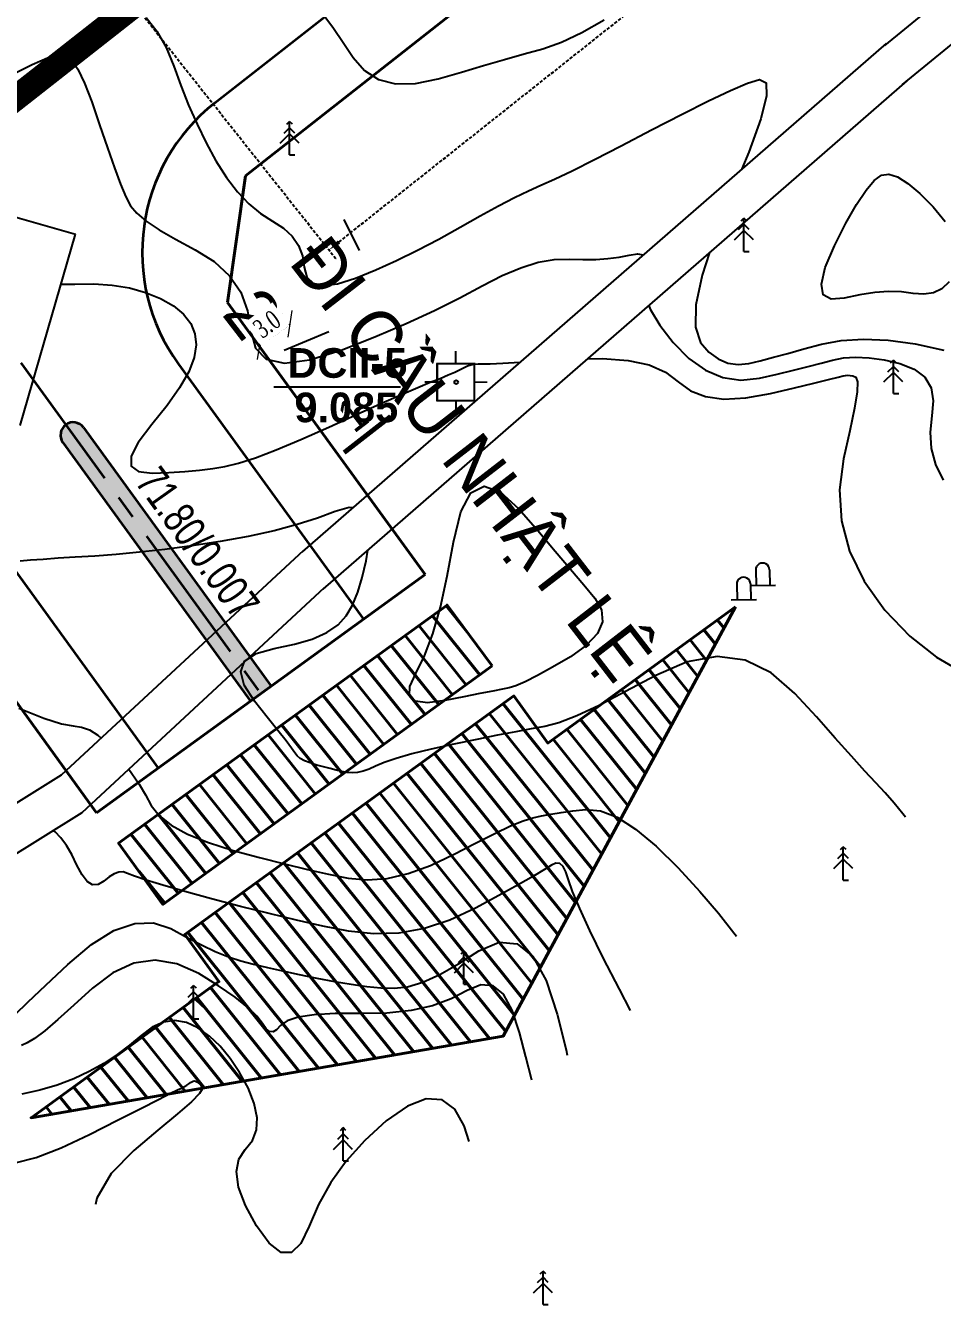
# Model space of a CAD drawing. Extents: x 22709 to 568895, y -41029 to 1932533.
# Drawn here: x 560902.1 to 560974.4, y 1930442.9 to 1930543.8 of the extents above; entities that cross this region are included whole.
import ezdxf

# ---------------------------------------------------------------- set-up
doc = ezdxf.new("R2010")
doc.units = ezdxf.units.MI
doc.header["$MEASUREMENT"] = 0
doc.header["$PDMODE"] = 1
for name, pattern in [('BORDER2', [0.875, 0.25, -0.125, 0.25, -0.125, 0, -0.125]), ('CENTER2', [1.125, 0.75, -0.125, 0.125, -0.125]), ('CONTINOUS', [0]), ('DASHED2', [0.375, 0.25, -0.125])]:
    doc.linetypes.add(name, pattern=pattern)
doc.layers.get('0').update_dxf_attribs({"color": 8, "linetype": 'CONTINUOUS'})
doc.layers.get('DEFPOINTS').update_dxf_attribs({"color": 8, "linetype": 'CONTINUOUS'})
for name, color, linetype, lineweight in [('1-chieu dai', 8, 'CONTINUOUS', 40), ('10-TIM', 8, 'CENTER2', 35), ('170170170-MUI TEN', 8, 'CONTINOUS', 20), ('4-LE TRONG', 8, 'CONTINUOUS', 40), ('7-LE NGOAI', 8, 'CONTINUOUS', 35), ('7-TEXT', 8, 'CONTINUOUS', 0), ('84- CX DAI PHAN CACH', 8, 'CONTINUOUS', 50), ('D-S-DÂY ĐIỆN 1.5', 200, 'DASHED2', 40)]:
    doc.layers.add(name, color=color, linetype=linetype, lineweight=lineweight)
for name, color, linetype in [('1-chieurong', 8, 'CONTINUOUS'), ('1-RANH GIOI QH DX', 8, 'BORDER2'), ('DCII', 8, 'CONTINUOUS'), ('DM CON', 8, 'CONTINUOUS'), ('lang mo', 8, 'CONTINUOUS'), ('LE DUONG', 8, 'CONTINUOUS'), ('LE DUONG.QH', 8, 'CONTINUOUS'), ('MATCAT', 8, 'CONTINUOUS'), ('PHI LAO', 8, 'CONTINUOUS'), ('tttt', 8, 'CONTINUOUS')]:
    doc.layers.add(name, color=color, linetype=linetype)
doc.styles.add('Do doc', font='VHARIALN.TTF', dxfattribs={"width": 0.9, "oblique": 0.6})
doc.styles.add('HELV', font='VHHELS.TTF')
doc.styles.add('K1', font='VHARIALN.TTF', dxfattribs={"height": 250})
doc.styles.add('L1', font='vntimeh.shx', dxfattribs={"width": 0.7})
doc.styles.add('nha', font='VHARIALB.TTF', dxfattribs={"height": 1})
doc.styles.add('Style-STANDARD', font='vntimeh.shx', dxfattribs={"width": 0.7})
doc.dimstyles.new('chieu rong', dxfattribs={"dimtxt": 1.5, "dimasz": 1.5, "dimexe": 1, "dimexo": 1, "dimgap": 0.3, "dimtad": 1, "dimdec": 1, "dimzin": 0, "dimdsep": 46, "dimtxsty": 'L1', "dimblk": 'OBLIQUE', "dimcen": 1, "dimclrd": 37, "dimclre": 37, "dimclrt": 7, "dimadec": 0, "dimazin": 0, "dimtfac": 1, "dimtdec": 1, "dimtofl": 0, "dimtmove": 2, "dimatfit": 3, "dimldrblk": 'ARCHTICK', "dimfxl": 1, "dimtfill": 1, "dimtolj": 1, "dimtzin": 0, "dimlwd": 5, "dimlwe": 5, "dimarcsym": 0})
doc.dimstyles.new('QH 1-500 ABOVE', dxfattribs={"dimscale": 0, "dimtxt": 1.5, "dimasz": 1, "dimexe": 1, "dimexo": 0.5, "dimgap": 0.4, "dimtad": 1, "dimzin": 1, "dimtxsty": 'Style-STANDARD', "dimcen": 1, "dimdle": 0.5, "dimclrd": 148, "dimclre": 148, "dimclrt": 256, "dimaunit": 1, "dimadec": 1, "dimazin": 0, "dimtfac": 1, "dimtix": 1, "dimtofl": 0, "dimtmove": 0, "dimatfit": 3, "dimfxl": 1, "dimtfill": 1, "dimtolj": 1, "dimtzin": 0, "dimarcsym": 0})
pattern_1 = [(45, (0, 0), (-0.44194173824, 0.44194173824), [])]

# ---------------------------------------------------------------- blocks, each defined once
blk = doc.blocks.new('ELLIPSE')
at = {"color": 0, "linetype": 'ByBlock'}
blk.add_circle((0, 0), 1, dxfattribs=at)
blk = doc.blocks.new('DCII')
at = {"layer": 'DCII', "linetype": 'Continuous'}
for p, q in [((563371.997, 1962106.401), (563371.997, 1962107.064)), ((563371.022, 1962104.451), (563371.022, 1962106.401)), ((563371.022, 1962105.426), (563370.359, 1962105.426)), ((563371.997, 1962104.451), (563371.997, 1962103.768))]:
    blk.add_line(p, q, dxfattribs=at)
at = {"layer": 'DCII', "linetype": 'Continuous', "const_width": 0.1}
for points in [[(563371.997, 1962107.064), (563371.997, 1962106.401)], [(563370.359, 1962105.426), (563371.022, 1962105.426)], [(563373.655, 1962105.426), (563372.972, 1962105.426)], [(563371.997, 1962103.768), (563371.997, 1962104.451)]]:
    blk.add_lwpolyline(points, dxfattribs=at)
blk.add_lwpolyline([(563371.022, 1962106.401), (563372.972, 1962106.401), (563372.972, 1962104.451), (563371.022, 1962104.451)], close=True, dxfattribs=at)
at = {"layer": 'DCII', "linetype": 'Continuous', "xscale": 0.0975019498728216, "yscale": 0.0975019498728216, "zscale": 1.95, "rotation": 359.99999986318}
blk.add_blockref('ELLIPSE', (563372.017, 1962105.426), dxfattribs=at)
blk = doc.blocks.new('PL')
at = {"layer": 'PHI LAO', "color": 250, "linetype": 'Continuous'}
blk.add_line((569625.73, 1929989.67), (569626.15, 1929989.67), dxfattribs=at)
for points in [[(569625.51, 1929992.08), (569625.73, 1929992.3)], [(569625.95, 1929992.08), (569625.73, 1929992.3)], [(569625.73, 1929989.67), (569625.73, 1929992.3)], [(569624.98, 1929990.58), (569625.73, 1929991.33)], [(569625.3, 1929991.39), (569625.73, 1929991.81)], [(569626.15, 1929991.39), (569625.73, 1929991.81)], [(569626.48, 1929990.58), (569625.73, 1929991.33)]]:
    blk.add_lwpolyline(points, dxfattribs=at)
blk = doc.blocks.new('MUI TEN')
at = {"layer": '170170170-MUI TEN', "lineweight": 40}
h = blk.add_hatch(dxfattribs=at)
h.set_pattern_fill('ANSI31', color=256, scale=5, style=0)
h.set_pattern_definition(pattern_1)
h.paths.add_polyline_path([(563143.471, 1934865.752), (563145.059, 1934867.194), (563150.826, 1934860.84), (563145.913, 1934877.861), (563129.201, 1934884.665), (563134.968, 1934878.312), (563133.379, 1934876.87)])
h = blk.add_hatch(dxfattribs=at)
h.set_pattern_fill('ANSI31', color=256, scale=5, style=0)
h.set_pattern_definition(pattern_1)
h.paths.add_polyline_path([(563130.291, 1934874.067), (563132.35, 1934875.936), (563142.442, 1934864.818), (563140.383, 1934862.949)])
at = {"layer": '4-LE TRONG'}
blk.add_line((563129.272, 1934873.121), (563139.353, 1934862.014), dxfattribs=at)
at = {"layer": '4-LE TRONG', "flags": 128}
for points in [[(563129.202, 1934884.664), (563145.915, 1934877.861), (563150.826, 1934860.841), (563145.062, 1934867.192), (563143.471, 1934865.75), (563133.372, 1934876.876), (563134.968, 1934878.313), (563129.202, 1934884.664)], [(563132.349, 1934875.954), (563130.302, 1934874.056), (563140.378, 1934862.944), (563142.45, 1934864.824), (563132.349, 1934875.954)]]:
    blk.add_lwpolyline(points, dxfattribs=at)
blk = doc.blocks.new('_Oblique')
at = {"color": 0, "linetype": 'ByBlock', "lineweight": -2}
blk.add_line((-0.5, -0.5), (0.5, 0.5), dxfattribs=at)
blk = doc.blocks.new('*D81')
at = {"layer": '1-chieurong', "color": 37, "lineweight": 5, "transparency": 16777216}
for p, q in [((568276.3, 1930506), (568278.73, 1930507.76)), ((568278.15, 1930508.57), (568278.15, 1930508.57)), ((568275.72, 1930506.81), (568275.72, 1930506.81))]:
    blk.add_line(p, q, dxfattribs=at)
at = {"layer": '1-chieurong', "color": 37, "lineweight": 5, "transparency": 16777216, "xscale": 1.5, "yscale": 1.5, "zscale": 1.5}
for p, rotation in [((568278.73, 1930507.76), 35.9421619899869), ((568276.3, 1930506), 215.9421619899869)]:
    blk.add_blockref('_Oblique', p, dxfattribs=dict(at, rotation=rotation))
at = {"layer": '1-chieurong', "color": 7, "lineweight": -3, "transparency": 16777216, "insert": (568276.9, 1930507.73), "char_height": 1.5, "attachment_point": 5, "rotation": 35.9422, "style": 'L1', "bg_fill": 3, "box_fill_scale": 1.25, "bg_fill_color": 9, "bg_fill_true_color": 13158600, "bg_fill_transparency": 0}
blk.add_mtext('\\A1;3.0', dxfattribs=at)
at = {"layer": 'DEFPOINTS', "color": 0, "lineweight": -3, "transparency": 16777216}
for p in [(568278.73, 1930507.76), (568278.73, 1930507.76), (568276.3, 1930506)]:
    blk.add_point(p, dxfattribs=at)
blk = doc.blocks.new('_ARCHTICK')
at = {"color": 0, "linetype": 'ByBlock', "const_width": 0.15}
blk.add_lwpolyline([(-0.5, -0.5), (0.5, 0.5)], dxfattribs=at)
blk = doc.blocks.new('*D133')
at = {"layer": '10-TIM', "color": 148, "linetype": 'ByBlock', "lineweight": -2, "transparency": 16777216}
for p, q in [((568391.63, 1930630.52), (568406.77, 1930611.43)), ((568282.58, 1930514.21), (568405.37, 1930611.59)), ((568267.27, 1930531.9), (568282.42, 1930512.8))]:
    blk.add_line(p, q, dxfattribs=at)
at = {"layer": '10-TIM', "color": 148, "lineweight": -3, "transparency": 16777216}
for points in [[(568405.26, 1930611.72), (568405.47, 1930611.46), (568406.15, 1930612.21)], [(568282.48, 1930514.34), (568282.68, 1930514.08), (568281.8, 1930513.59)]]:
    blk.add_solid(points, dxfattribs=at)
at = {"layer": 'DEFPOINTS', "color": 0, "lineweight": -3, "transparency": 16777216}
for p in [(568391.32, 1930630.91), (568406.15, 1930612.21), (568266.96, 1930532.29)]:
    blk.add_point(p, dxfattribs=at)
at = {"layer": '10-TIM', "lineweight": -3, "transparency": 16777216, "insert": (568343.17, 1930563.91), "char_height": 1.5, "attachment_point": 5, "rotation": 38.4165, "style": 'Style-STANDARD', "bg_fill": 3, "box_fill_scale": 1.25, "bg_fill_color": 9, "bg_fill_true_color": 13158600, "bg_fill_transparency": 0}
blk.add_mtext('\\A1;158,71', dxfattribs=at)
blk = doc.blocks.new('tmb')
at = {"layer": '84- CX DAI PHAN CACH', "lineweight": -3}
h = blk.add_hatch(dxfattribs=at)
h.set_pattern_fill('AR-SAND', color=256, scale=0.3, style=0)
h.set_pattern_definition([(37.5, (561075.49294, 1927460.0977), (-0.018898007, 0.57804713), [0, -0.456, 0, -0.51, 0, -0.4875]), (7.5, (561075.49294, 1927460.0977), (0.53093301, 0.84664382), [0, -0.246, 0, -0.411, 0, -0.1575]), (327.5, (561075.12394, 1927460.0977), (0.93424256, 0.001697716), [0, -0.15, 0, -0.54, 0, -0.705]), (317.5, (561075.12394, 1927460.0977), (0.90183798, 0.26330267), [0, -0.075, 0, -0.354, 0, -0.405])])
h.paths.add_polyline_path([(568262.429, 1930499.582, 1), (568260.81, 1930498.408), (568275.606, 1930478), (568277.225, 1930479.174)])
at = {"layer": '1-RANH GIOI QH DX', "linetype": 'DASHED2', "ltscale": 30, "const_width": 2}
blk.add_lwpolyline([(568411.678, 1930949.543), (568385.601, 1930982.494), (568352.821, 1931025.773), (568320.86, 1931069.918), (568234.454, 1931189.276), (567924.026, 1930964.64), (568247.697, 1930518.199), (568559.192, 1930762.669), (568544.947, 1930780.727), (568483.932, 1930858.072), (568469.374, 1930876.529)], close=True, dxfattribs=at)
at = {"layer": '10-TIM', "ltscale": 15}
for p, q in [((567930.626, 1930955.536), (568276.416, 1930478.587)), ((568247.697, 1930518.199), (568583.134, 1930781.459))]:
    blk.add_line(p, q, dxfattribs=at)
at = {"layer": '4-LE TRONG'}
for p, q in [((568329.047, 1930561.706), (568275.197, 1930519.443)), ((568273.799, 1930509.454), (568275.197, 1930519.443)), ((568284.963, 1930494.056), (568289.369, 1930487.978)), ((568248.243, 1930490.186), (568263.462, 1930469.195))]:
    blk.add_line(p, q, dxfattribs=at)
at = {"layer": '4-LE TRONG', "ltscale": 0.5}
blk.add_line((568273.799, 1930509.454), (568284.963, 1930494.056), dxfattribs=at)
at = {"layer": '7-LE NGOAI', "ltscale": 0.5}
for p, q in [((568272.801, 1930525.19), (568325.343, 1930566.426)), ((568269.918, 1930504.585), (568284.512, 1930484.456)), ((568262.429, 1930499.582), (568277.225, 1930479.174)), ((568260.81, 1930498.408), (568275.606, 1930478)), ((568254.275, 1930492.089), (568268.32, 1930472.717))]:
    blk.add_line(p, q, dxfattribs=at)
for centre, radius, start in [((568282.062, 1930513.39), 15, 128.12576), ((568261.619, 1930498.995), 1, 35.94216)]:
    blk.add_arc(centre, radius, start, 215.94216, dxfattribs=at)
at = {"layer": 'DCII', "linetype": 'Continuous'}
blk.add_line((568277.443, 1930502.79), (568287.431, 1930502.79), dxfattribs=at)
at = {"layer": 'DM CON'}
for points, elevation in [([(568281.387, 1930532.116), (568282.15, 1930531.076), (568282.915, 1930529.951), (568283.698, 1930528.772), (568284.597, 1930527.734), (568285.709, 1930527.03), (568287.052, 1930526.692), (568288.623, 1930526.72), (568290.398, 1930527.086), (568292.235, 1930527.615), (568293.992, 1930528.133), (568295.645, 1930528.611), (568297.192, 1930529.047), (568298.652, 1930529.462), (568300.132, 1930529.981), (568301.739, 1930530.728), (568303.492, 1930531.726)], 7), ([(568267.374, 1930531.923), (568268.224, 1930530.836), (568268.944, 1930529.553), (568269.547, 1930528.091), (568270.113, 1930526.546), (568270.721, 1930525.014), (568271.384, 1930523.512), (568272.104, 1930522.045), (568272.881, 1930520.624), (568273.706, 1930519.314), (568274.568, 1930518.179), (568275.467, 1930517.231), (568276.399, 1930516.467), (568277.347, 1930515.867), (568278.214, 1930515.31), (568278.901, 1930514.676), (568279.393, 1930513.946), (568279.693, 1930513.119), (568279.839, 1930512.228), (568280.047, 1930511.447), (568280.536, 1930510.955), (568281.341, 1930510.78), (568282.466, 1930510.926), (568283.89, 1930511.374), (568285.485, 1930512.02), (568287.124, 1930512.756), (568288.782, 1930513.566), (568290.456, 1930514.443), (568292.13, 1930515.372), (568293.725, 1930516.271), (568295.162, 1930517.057), (568296.43, 1930517.717), (568297.533, 1930518.253), (568298.508, 1930518.688), (568299.58, 1930519.167), (568300.973, 1930519.833), (568302.724, 1930520.709), (568304.832, 1930521.794), (568307.243, 1930523.057), (568309.648, 1930524.308), (568311.739, 1930525.358), (568313.46, 1930526.174), (568314.803, 1930526.743), (568315.756, 1930527.023), (568316.272, 1930526.773), (568316.303, 1930525.753), (568315.843, 1930523.925), (568314.902, 1930521.3), (568314.365, 1930519.98)], 8), ([(568256.861, 1930527.459), (568258.389, 1930528.224), (568259.594, 1930528.73), (568260.474, 1930528.968), (568261.057, 1930528.929), (568261.504, 1930528.566), (568261.976, 1930527.835), (568262.5, 1930526.73), (568263.079, 1930525.258), (568263.705, 1930523.466), (568264.322, 1930521.639), (568264.877, 1930520.059), (568265.36, 1930518.774), (568265.775, 1930517.787), (568266.147, 1930517.074), (568266.627, 1930516.483), (568267.367, 1930515.859), (568268.391, 1930515.176), (568269.696, 1930514.429), (568271.237, 1930513.608), (568272.747, 1930512.664), (568273.959, 1930511.55), (568274.828, 1930510.258), (568275.359, 1930508.797), (568275.617, 1930507.219), (568275.985, 1930505.838), (568276.849, 1930504.966), (568278.274, 1930504.657), (568280.259, 1930504.912), (568282.75, 1930505.689), (568285.404, 1930506.733), (568287.879, 1930507.792), (568290.118, 1930508.821), (568292.112, 1930509.811), (568293.869, 1930510.749), (568295.452, 1930511.565), (568296.923, 1930512.189), (568298.293, 1930512.611), (568299.563, 1930512.831), (568300.736, 1930512.868), (568301.825, 1930512.834), (568302.843, 1930512.839), (568303.792, 1930512.903), (568304.671, 1930513.025), (568305.469, 1930513.188), (568306.122, 1930513.286), (568306.566, 1930513.21), (568306.576, 1930513.199)], 8.5), ([(568330.705, 1930511.065), (568330.131, 1930510.525), (568329.468, 1930510.2), (568328.716, 1930510.088), (568327.878, 1930510.164), (568326.952, 1930510.288), (568325.937, 1930510.321), (568324.836, 1930510.238), (568323.653, 1930510.044), (568322.43, 1930509.781), (568321.396, 1930509.701), (568320.782, 1930510.056), (568320.627, 1930510.888), (568320.931, 1930512.194), (568321.654, 1930513.915), (568322.557, 1930515.695), (568323.404, 1930517.181), (568324.155, 1930518.312), (568324.804, 1930519.078), (568325.368, 1930519.483), (568325.946, 1930519.561), (568326.636, 1930519.342), (568327.455, 1930518.835), (568328.4, 1930518.044), (568329.438, 1930516.996), (568330.384, 1930515.839)], 7), ([(568311.806, 1930513.383), (568311.223, 1930511.604), (568310.722, 1930509.247), (568310.69, 1930507.487), (568311.099, 1930506.3), (568311.763, 1930505.522), (568312.495, 1930504.988), (568313.263, 1930504.669), (568314.063, 1930504.557), (568314.901, 1930504.641), (568315.815, 1930504.852), (568316.841, 1930505.119), (568317.986, 1930505.432), (568319.253, 1930505.785), (568320.647, 1930506.16), (568322.201, 1930506.453), (568323.949, 1930506.561), (568325.893, 1930506.466), (568328.027, 1930506.171), (568330.301, 1930505.694)], 8), ([(568260.653, 1930510.882), (568261.749, 1930510.901), (568263.258, 1930510.913), (568264.699, 1930510.814), (568266.057, 1930510.589), (568267.328, 1930510.234), (568268.503, 1930509.755), (568269.52, 1930509.174), (568270.318, 1930508.516), (568270.887, 1930507.784), (568271.225, 1930506.978), (568271.326, 1930506.094), (568271.17, 1930505.103), (568270.732, 1930503.976), (568270.012, 1930502.711), (568269.018, 1930501.312), (568267.813, 1930499.813), (568266.753, 1930498.413), (568266.195, 1930497.312), (568266.199, 1930496.542), (568266.767, 1930496.106), (568267.852, 1930495.981), (568269.167, 1930496.032), (568270.426, 1930496.123), (568271.579, 1930496.231), (568272.625, 1930496.354), (568273.592, 1930496.505), (568274.656, 1930496.758), (568275.994, 1930497.191), (568277.636, 1930497.816), (568279.579, 1930498.629), (568281.779, 1930499.607), (568283.972, 1930500.603), (568285.896, 1930501.47), (568287.507, 1930502.183), (568288.798, 1930502.74), (568289.784, 1930503.148), (568290.553, 1930503.46), (568291.192, 1930503.726), (568291.718, 1930503.955), (568292.133, 1930504.15), (568292.448, 1930504.31), (568292.715, 1930504.436), (568292.984, 1930504.528), (568293.266, 1930504.587), (568293.567, 1930504.613), (568293.919, 1930504.611), (568294.503, 1930504.614), (568295.5, 1930504.651), (568296.841, 1930504.724)], 9), ([(568307.013, 1930509.21), (568307.131, 1930508.918), (568307.894, 1930507.653), (568308.949, 1930506.283), (568310.187, 1930505.024), (568311.499, 1930504.094), (568312.869, 1930503.529), (568314.288, 1930503.329), (568315.744, 1930503.468), (568317.156, 1930503.78), (568318.443, 1930504.1), (568319.592, 1930504.398), (568320.603, 1930504.668), (568321.495, 1930504.905), (568322.37, 1930505.071), (568323.334, 1930505.131), (568324.403, 1930505.079), (568325.575, 1930504.912), (568326.818, 1930504.624), (568327.948, 1930504.181), (568328.779, 1930503.548), (568329.283, 1930502.721), (568329.459, 1930501.699), (568329.351, 1930500.5), (568329.211, 1930499.215), (568329.289, 1930497.934), (568329.627, 1930496.674), (568330.232, 1930495.44)], 8.5), ([(568283.674, 1930493.26), (568283.396, 1930493.283), (568282.269, 1930492.958), (568280.884, 1930492.437), (568279.278, 1930491.92), (568277.459, 1930491.438), (568275.431, 1930490.999), (568273.22, 1930490.605), (568270.976, 1930490.26), (568268.846, 1930489.972), (568266.858, 1930489.74), (568265.014, 1930489.565), (568263.319, 1930489.442), (568261.787, 1930489.349), (568260.432, 1930489.265), (568259.256, 1930489.185), (568258.256, 1930489.111), (568257.424, 1930489.046)], 9.5), ([(568302.179, 1930505.001), (568303.372, 1930505.025), (568305.379, 1930504.876), (568307.037, 1930504.515), (568308.342, 1930503.943), (568309.34, 1930503.197), (568310.298, 1930502.485), (568311.482, 1930502.018), (568312.937, 1930501.828), (568314.663, 1930501.919), (568316.613, 1930502.264), (568318.502, 1930502.703), (568320.046, 1930503.079), (568321.197, 1930503.363), (568321.953, 1930503.552), (568322.342, 1930503.65), (568322.539, 1930503.69), (568322.72, 1930503.702), (568322.913, 1930503.691), (568323.123, 1930503.653), (568323.335, 1930503.554), (568323.468, 1930503.198), (568323.44, 1930502.392), (568323.24, 1930501.101), (568322.872, 1930499.328), (568322.386, 1930497.109), (568322.069, 1930494.666), (568322.209, 1930492.223), (568322.855, 1930489.818), (568324.009, 1930487.462), (568325.645, 1930485.183), (568327.598, 1930483.131), (568329.699, 1930481.459), (568331.921, 1930480.19)], 9), ([(568257.338, 1930477.436), (568259.292, 1930476.664), (568260.707, 1930476.214), (568261.621, 1930476.051), (568262.275, 1930475.961), (568262.908, 1930475.732), (568263.562, 1930475.326), (568263.837, 1930475.09)], 10.5), ([(568327.256, 1930468.854), (568327.045, 1930469.124), (568326.359, 1930469.956), (568325.653, 1930470.763), (568324.913, 1930471.567), (568324.056, 1930472.49), (568322.999, 1930473.655), (568321.729, 1930475.079), (568320.243, 1930476.755), (568318.546, 1930478.613), (568316.66, 1930480.242), (568314.611, 1930481.233), (568312.402, 1930481.517), (568310.041, 1930481.095), (568307.564, 1930480.036), (568305.179, 1930478.754), (568303.094, 1930477.667), (568301.345, 1930476.844), (568299.929, 1930476.294), (568298.809, 1930475.994), (568297.752, 1930475.805), (568296.527, 1930475.586), (568295.094, 1930475.314), (568293.453, 1930474.986), (568291.639, 1930474.606), (568289.863, 1930474.211), (568288.338, 1930473.836), (568287.099, 1930473.489), (568286.15, 1930473.171), (568285.471, 1930472.884), (568284.952, 1930472.646), (568284.481, 1930472.476), (568284.038, 1930472.376), (568283.62, 1930472.346), (568283.22, 1930472.382), (568282.814, 1930472.461), (568282.372, 1930472.561), (568281.891, 1930472.678), (568281.372, 1930472.811), (568280.825, 1930472.959), (568280.305, 1930473.122), (568279.868, 1930473.298), (568279.525, 1930473.487), (568279.273, 1930473.693), (568279.089, 1930473.93), (568278.844, 1930474.293), (568278.409, 1930474.877), (568277.762, 1930475.695), (568276.911, 1930476.746), (568275.912, 1930477.995), (568275.105, 1930479.248), (568274.829, 1930480.308), (568275.141, 1930481.143), (568276.04, 1930481.75), (568277.466, 1930482.152), (568279.061, 1930482.49), (568280.465, 1930482.9), (568281.617, 1930483.407), (568282.51, 1930484.017), (568283.156, 1930484.733), (568283.642, 1930485.582), (568284.058, 1930486.589), (568284.416, 1930487.756), (568284.717, 1930489.077), (568284.849, 1930489.914)], 9.5), ([(568266.003, 1930472.637), (568266.253, 1930472.296), (568266.813, 1930471.449), (568267.312, 1930470.609), (568267.781, 1930469.778), (568268.397, 1930468.975), (568269.338, 1930468.216), (568270.632, 1930467.504), (568272.279, 1930466.84), (568274.244, 1930466.224), (568276.313, 1930465.662), (568278.273, 1930465.16), (568280.089, 1930464.719), (568281.757, 1930464.341), (568283.295, 1930464.042), (568284.802, 1930463.907), (568286.382, 1930464.021), (568288.05, 1930464.398), (568289.806, 1930465.036), (568291.625, 1930465.902), (568293.36, 1930466.81), (568294.864, 1930467.573), (568296.112, 1930468.158), (568297.105, 1930468.563), (568297.867, 1930468.801), (568298.544, 1930468.948), (568299.285, 1930469.084), (568300.114, 1930469.22), (568301.036, 1930469.354), (568302.058, 1930469.456), (568303.208, 1930469.344), (568304.513, 1930468.841), (568305.979, 1930467.915), (568307.6, 1930466.569), (568309.347, 1930464.846), (568311.044, 1930462.999), (568312.517, 1930461.282), (568313.737, 1930459.738), (568313.927, 1930459.468)], 10.5), ([(568305.581, 1930453.591), (568304.703, 1930455.273), (568303.43, 1930457.762), (568302.374, 1930459.906), (568301.568, 1930461.648), (568301.013, 1930462.978), (568300.69, 1930463.912), (568300.477, 1930464.543), (568300.253, 1930464.963), (568299.996, 1930465.188), (568299.699, 1930465.221), (568299.34, 1930465.064), (568298.791, 1930464.725), (568297.927, 1930464.208), (568296.727, 1930463.517), (568295.192, 1930462.659), (568293.345, 1930461.666), (568291.337, 1930460.738), (568289.316, 1930460.074), (568287.308, 1930459.708), (568285.316, 1930459.642), (568283.334, 1930459.86), (568281.319, 1930460.255), (568279.231, 1930460.721), (568277.063, 1930461.239), (568274.821, 1930461.804), (568272.539, 1930462.406), (568270.426, 1930462.985), (568268.688, 1930463.483), (568267.362, 1930463.889), (568266.447, 1930464.202), (568265.912, 1930464.419), (568265.569, 1930464.527), (568265.23, 1930464.516), (568264.862, 1930464.384), (568264.46, 1930464.135), (568264.028, 1930463.798), (568263.585, 1930463.539), (568263.15, 1930463.522), (568262.727, 1930463.775), (568262.316, 1930464.299), (568261.915, 1930465.063), (568261.511, 1930465.896), (568261.091, 1930466.625), (568260.653, 1930467.22), (568260.195, 1930467.68), (568260.032, 1930467.796)], 11), ([(568257.046, 1930453.294), (568258.054, 1930454.262), (568259.448, 1930455.599), (568261.193, 1930457.242), (568263.063, 1930458.805), (568264.835, 1930459.904), (568266.469, 1930460.474), (568267.96, 1930460.512), (568269.313, 1930460.061), (568270.559, 1930459.393), (568271.729, 1930458.777), (568272.829, 1930458.258), (568273.863, 1930457.844), (568274.843, 1930457.528), (568275.842, 1930457.261), (568276.936, 1930456.995), (568278.135, 1930456.72), (568279.441, 1930456.438), (568280.837, 1930456.151), (568282.236, 1930455.886), (568283.552, 1930455.668), (568284.769, 1930455.502), (568285.888, 1930455.392), (568286.927, 1930455.352), (568287.991, 1930455.468), (568289.184, 1930455.825), (568290.524, 1930456.435), (568292.01, 1930457.287), (568293.617, 1930458.298), (568295.205, 1930458.986), (568296.632, 1930458.867), (568297.872, 1930457.863), (568298.924, 1930455.977), (568299.789, 1930453.315), (568300.489, 1930450.507), (568300.592, 1930450.078)], 11.5), ([(568297.785, 1930448.101), (568297.755, 1930448.214), (568297.32, 1930449.934), (568296.83, 1930451.865), (568296.253, 1930453.639), (568295.556, 1930454.89), (568294.733, 1930455.556), (568293.783, 1930455.634), (568292.698, 1930455.18), (568291.438, 1930454.518), (568289.963, 1930453.972), (568288.267, 1930453.597), (568286.357, 1930453.399), (568284.276, 1930453.36), (568282.282, 1930453.358), (568280.631, 1930453.271), (568279.365, 1930453.081), (568278.489, 1930452.786), (568277.974, 1930452.408), (568277.66, 1930452.074), (568277.382, 1930451.91), (568277.114, 1930451.939), (568276.845, 1930452.163), (568276.555, 1930452.577), (568276.116, 1930453.147), (568275.403, 1930453.838), (568274.394, 1930454.642), (568273.091, 1930455.552), (568271.516, 1930456.52), (568269.804, 1930457.28), (568268.093, 1930457.564), (568266.405, 1930457.329), (568264.748, 1930456.576), (568263.136, 1930455.361), (568261.658, 1930454.018), (568260.398, 1930452.88), (568259.372, 1930452.006), (568258.579, 1930451.4), (568258.001, 1930451.049), (568257.53, 1930450.852)], 12), ([(568292.859, 1930443.268), (568292.462, 1930444.509), (568291.71, 1930445.826), (568290.711, 1930446.55), (568289.466, 1930446.628), (568287.981, 1930446.06), (568286.292, 1930444.886), (568284.609, 1930443.358), (568283.143, 1930441.728), (568281.929, 1930440.039), (568280.968, 1930438.308), (568280.236, 1930436.594), (568279.579, 1930435.22), (568278.846, 1930434.51), (568278.01, 1930434.519), (568277.074, 1930435.243), (568276.071, 1930436.616), (568275.2, 1930438.23), (568274.663, 1930439.68), (568274.491, 1930440.898), (568274.684, 1930441.875), (568275.194, 1930442.639), (568275.75, 1930443.353), (568276.076, 1930444.179), (568276.128, 1930445.147), (568275.9, 1930446.257), (568275.407, 1930447.489), (568274.744, 1930448.719), (568274.006, 1930449.823), (568273.211, 1930450.78), (568272.361, 1930451.584), (568271.462, 1930452.225), (568270.543, 1930452.65), (568269.633, 1930452.805), (568268.737, 1930452.681), (568267.854, 1930452.28), (568266.977, 1930451.626), (568266.068, 1930450.859), (568265.086, 1930450.118), (568264.024, 1930449.429), (568262.881, 1930448.794), (568261.658, 1930448.219), (568260.361, 1930447.721), (568258.996, 1930447.318), (568257.562, 1930447.013)], 13), ([(568257.043, 1930441.583), (568258.686, 1930442.005), (568260.662, 1930442.767), (568262.915, 1930443.828), (568265.12, 1930444.947), (568266.947, 1930445.882), (568268.342, 1930446.591), (568269.301, 1930447.071), (568269.85, 1930447.336), (568270.158, 1930447.481), (568270.394, 1930447.601), (568270.587, 1930447.711), (568270.742, 1930447.815), (568270.864, 1930447.91), (568270.967, 1930447.987), (568271.07, 1930448.033), (568271.173, 1930448.047), (568271.277, 1930448.03), (568271.383, 1930447.981), (568271.486, 1930447.907), (568271.584, 1930447.814), (568271.674, 1930447.703), (568271.751, 1930447.57), (568271.783, 1930447.393), (568271.576, 1930447.046), (568270.941, 1930446.401), (568269.847, 1930445.438), (568268.303, 1930444.154), (568266.394, 1930442.564), (568264.62, 1930440.753), (568263.481, 1930438.804), (568263.377, 1930438.294)], 14)]:
    blk.add_lwpolyline(points, dxfattribs=dict(at, elevation=elevation))
at = {"layer": 'DM CON', "elevation": 9}
blk.add_lwpolyline([(568303.288, 1930485.192), (568303.368, 1930484.268), (568302.974, 1930483.344), (568302.111, 1930482.419), (568300.83, 1930481.506), (568299.436, 1930480.681), (568298.229, 1930480.016), (568297.261, 1930479.526), (568296.535, 1930479.208), (568296.015, 1930479.047), (568295.483, 1930478.943), (568294.725, 1930478.798), (568293.704, 1930478.594), (568292.422, 1930478.334), (568290.935, 1930478.043), (568289.558, 1930477.877), (568288.611, 1930477.991), (568288.147, 1930478.412), (568288.168, 1930479.143), (568288.636, 1930480.191), (568289.318, 1930481.576), (568289.979, 1930483.319), (568290.58, 1930485.419), (568291.119, 1930487.862), (568291.616, 1930490.551), (568292.198, 1930492.925), (568292.994, 1930494.423), (568294.025, 1930494.952), (568295.288, 1930494.508), (568296.757, 1930493.176), (568298.263, 1930491.451), (568299.639, 1930489.831), (568300.854, 1930488.4), (568301.901, 1930487.171), (568302.756, 1930486.13)], close=True, dxfattribs=at)
at = {"layer": 'lang mo'}
for p in [(568253.255, 1930517.285, 8.821), (568257.433, 1930499.735, 9.413)]:
    blk.add_line(p, (568261.79, 1930514.82, 8.821), dxfattribs=at)
at = {"layer": 'LE DUONG'}
for p, q in [((568325.737, 1930529.881, 3.141), (568279.688, 1930489.79, 3.141)), ((568327.361, 1930526.926), (568281.312, 1930486.835))]:
    blk.add_line(p, q, dxfattribs=at)
at = {"layer": 'LE DUONG', "flags": 128}
for points, elevation in [([(568325.625, 1930529.721), (568352.619, 1930551.777), (568392.285, 1930579.792), (568423.991, 1930598.322)], 6.45), ([(568327.041, 1930526.646), (568354.035, 1930548.702), (568393.701, 1930576.717), (568425.407, 1930595.247)], 3.309), ([(568196.485, 1930449.215), (568200.859, 1930449.363), (568217.298, 1930451.779), (568242.215, 1930460.651), (568260.702, 1930472.183), (568279.817, 1930489.91)], 3.141)]:
    blk.add_lwpolyline(points, dxfattribs=dict(at, elevation=elevation))
blk.add_lwpolyline([(568198.614, 1930446.277), (568202.484, 1930446.408), (568218.923, 1930448.824), (568243.839, 1930457.696), (568262.327, 1930469.228), (568281.442, 1930486.955)], dxfattribs=at)
at = {"layer": 'LE DUONG.QH'}
for p, q in [((568282.973, 1930515.991), (568284.182, 1930513.542)), ((568281.785, 1930507.127), (568278.27, 1930505.654))]:
    blk.add_line(p, q, dxfattribs=at)
at = {"layer": 'MATCAT', "const_width": 0.38}
blk.add_lwpolyline([(568282.987, 1930497.603), (568286.656, 1930500.457)], dxfattribs=at)
at = {"layer": 'tttt', "linetype": 'Continuous'}
for p, q in [((568315.456, 1930488.347, 8.513), (568315.474, 1930487.115, 8.513)), ((568316.536, 1930488.362, 8.513), (568316.553, 1930487.131, 8.513)), ((568313.958, 1930487.225, 17.809), (568313.976, 1930485.994, 17.809)), ((568315.011, 1930487.109, 8.513), (568317.016, 1930487.138, 8.513)), ((568315.037, 1930487.241, 17.809), (568315.055, 1930486.009, 17.809)), ((568313.513, 1930485.987, 17.809), (568315.518, 1930486.016, 17.809))]:
    blk.add_line(p, q, dxfattribs=at)
for centre in [(568315.996, 1930488.355, 8.513), (568314.498, 1930487.233, 17.809)]:
    blk.add_ellipse(centre, major_axis=(0.54, 0.008), ratio=0.999995, start_param=-0.0000131, end_param=3.1415796, dxfattribs=at)
for p in [(-1347.046, 531.418), (-1311.212, 523.803, 7), (-1299.419, 512.597, 7), (-1303.373, 474.21), (-1333.292, 466.001, 12.5), (-1354.613, 463.272, 12.5), (-1342.821, 452.067, 12.5), (-1327.056, 440.751, 12)]:
    blk.add_blockref('PL', p)
at = {"layer": '170170170-MUI TEN', "ltscale": 20, "xscale": 2.133333521516056, "yscale": 2.133333521516056, "zscale": 2.133333521516056, "rotation": 263.7144512988172}
blk.add_blockref('MUI TEN', (-3403099.574, 3576527.522, 0), dxfattribs=at)
at = {"layer": 'DCII', "linetype": 'Continuous', "xscale": 1.5, "yscale": 1.5, "zscale": 1.5}
blk.add_blockref('DCII', (-276766.194, -1012654.979, 3.092), dxfattribs=at)
at = {"layer": '1-chieu dai', "lineweight": -3, "insert": (568271.424, 1930490.485), "char_height": 2.5, "attachment_point": 5, "rotation": 305.94216, "style": 'Do doc'}
blk.add_mtext('\\A1;71.80/0.007', dxfattribs=at)
at = {"layer": '7-TEXT', "insert": (568281.713, 1930515.044), "char_height": 4, "width": 44.0052, "attachment_point": 1, "rotation": 307.67054, "style": 'HELV'}
blk.add_mtext('§I CÇU NHËT LÖ 2', dxfattribs=at)
at = {"layer": 'DCII', "linetype": 'Continuous', "style": 'nha'}
for s, p in [('Dcii-5', (568278.527, 1930503.502)), ('9.085', (568279.073, 1930499.997))]:
    blk.add_text(s, height=2.34, dxfattribs=at).set_placement(p)
at = {"layer": 'MATCAT', "style": 'K1'}
blk.add_text('1', height=2.56, rotation=37.52903, dxfattribs=at).set_placement((568283.779, 1930499.078))
at = {"layer": '1-chieurong', "lineweight": -3}
dim = blk.add_aligned_dim(p1=(568276.304, 1930506), p2=(568278.733, 1930507.76), distance=0, dimstyle='chieu rong', dxfattribs=at)
dim.commit()
dim.dimension.update_dxf_attribs({"geometry": '*D81', "text_midpoint": (568276.902, 1930507.73)})
at = {"layer": '10-TIM', "lineweight": -3}
dim = blk.add_aligned_dim(p1=(568266.962, 1930532.295), p2=(568391.316, 1930630.915), distance=-23.875, dimstyle='QH 1-500 ABOVE', override={"dimscale": 1, "dimfxl": 0.4, "dimarcsym": 1}, dxfattribs=at)
dim.commit()
dim.dimension.update_dxf_attribs({"geometry": '*D133', "text_midpoint": (568343.171, 1930563.911)})

msp = doc.modelspace()

# ---------------------------------------------------------------- block references
at = {"layer": 'D-S-DÂY ĐIỆN 1.5', "lineweight": -3}
msp.add_blockref('tmb', (-7355.76, 12.5), dxfattribs=at)

doc.saveas('drawing.dxf')
